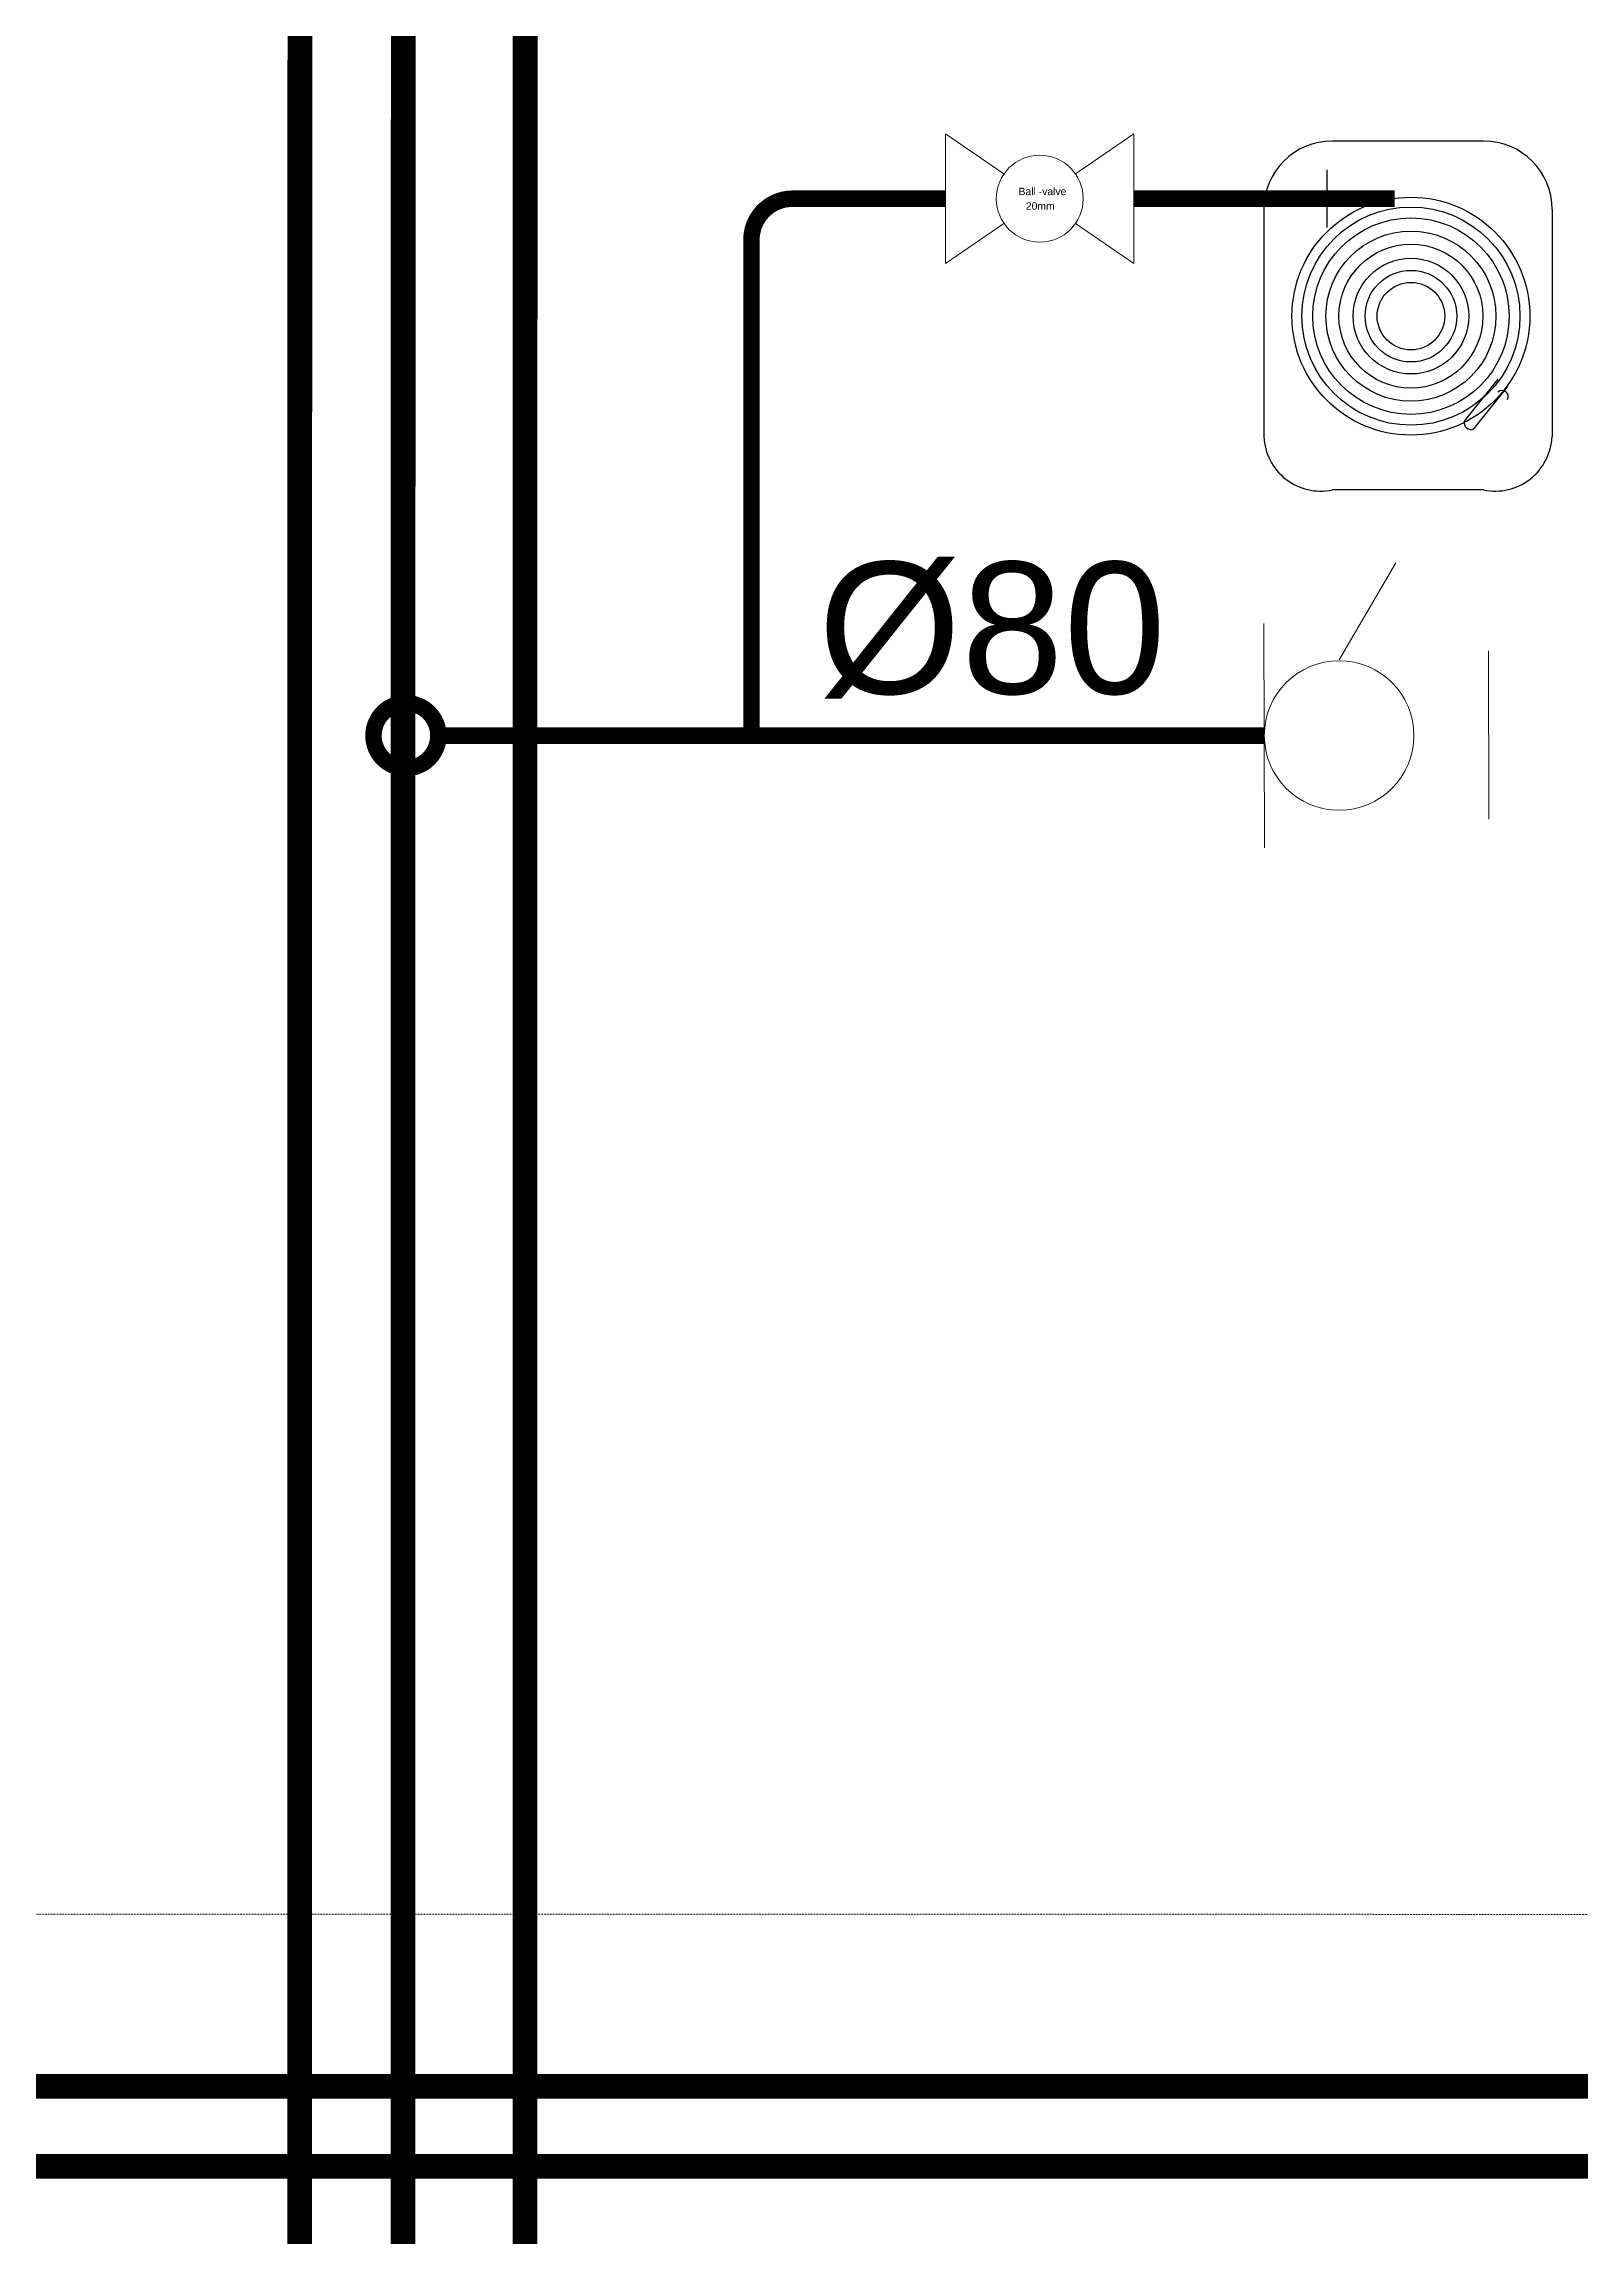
# Model space of a CAD drawing. Header units: millimetres. Extents: x -3573983 to -3087264, y -262072 to -30148.
# Drawn here: x -3176985 to -3167660, y -219826 to -206520 of the extents above; entities that cross this region are included whole.
import ezdxf

# ---------------------------------------------------------------- set-up
doc = ezdxf.new("R2010")
doc.units = ezdxf.units.MM
doc.header["$LTSCALE"] = 2
doc.header["$MEASUREMENT"] = 0
doc.linetypes.add('( Hidden )', pattern=[0.375, 0.25, -0.125])
doc.linetypes.add('CONTINOUS', pattern=[0])
doc.layers.get('0').update_dxf_attribs({"color": 251})
doc.layers.add('DETAILS', color=222, linetype='Continuous')
doc.layers.add('HEAD', color=1, linetype='Continuous')
for name, color, linetype, lineweight in [('MCD-FIRE-SANCTION', 7, 'Continuous', 9), ('TITLE', 7, 'Continuous', 20), ('WALL', 251, 'Continuous', 15)]:
    doc.layers.add(name, color=color, linetype=linetype, lineweight=lineweight)
doc.styles.add('ARIAL', font='arial.ttf')
doc.styles.get("Standard").update_dxf_attribs({"font": 'arial.ttf'})

# ---------------------------------------------------------------- blocks, each defined once
blk = doc.blocks.new('*U14')
for p, q in [((-268.7, 185), (-102.2, 70.4)), ((102.2, 70.4), (268.7, 185)), ((-268.7, -185), (-102.2, -70.4)), ((102.2, -70.4), (268.7, -185))]:
    blk.add_line(p, q)
for points in [[(-268.7, -185), (-268.7, 185)], [(268.7, 185), (268.7, -185)]]:
    blk.add_lwpolyline(points)
blk.add_circle((0, 0), 124)
at = {"char_height": 21.155, "attachment_point": 1}
for s, width, insert in [('{\\fArial|b0|i0|c0|p34;Ball -valve}', 256.949, (-60.4, 31.2)), ('{\\fArial|b0|i0|c0|p34;20mm}', 43.731, (-39.5, -10.3))]:
    blk.add_mtext_dynamic_manual_height_columns(s, width=width, gutter_width=1, heights=[0], dxfattribs=dict(at, insert=insert))
blk = doc.blocks.new('*U19')
at = {"color": 6, "linetype": 'CONTINOUS'}
for p, q in [((5665, 460), (6008, 1048)), ((5208, 681), (5212, -681)), ((6570, 515), (6573, -506))]:
    blk.add_line(p, q, dxfattribs=at)
blk.add_circle((5664, 1), 454, dxfattribs=at)
at = {"layer": 'DETAILS', "linetype": 'CONTINOUS'}
for p, q in [((6542, 3609), (5622, 3609)), ((5207, 3194), (5207, 1815)), ((6957, 3194), (6957, 1815)), ((6542, 1491), (5622, 1491))]:
    blk.add_line(p, q, dxfattribs=at)
at = {"layer": 'DETAILS', "color": 8, "linetype": 'CONTINOUS'}
for p, q in [((6628, 2164), (6423, 1908)), ((6686, 2118), (6480, 1862))]:
    blk.add_line(p, q, dxfattribs=at)
for radius in [722, 662, 596, 516, 437, 351, 278, 205]:
    blk.add_circle((6100, 2546), radius, dxfattribs=at)
at = {"layer": 'DETAILS', "linetype": 'CONTINOUS'}
for centre, radius, start, end in [((5622, 3194), 415, 90, 180), ((6542, 3194), 415, 0, 90), ((5553, 1830), 346, 182.4493, 281.5802), ((6611, 1830), 346, 258.4198, 357.5507)]:
    blk.add_arc(centre, radius, start, end, dxfattribs=at)
at = {"layer": 'DETAILS', "color": 8, "linetype": 'CONTINOUS'}
for centre, radius, start, end in [((6653, 2057), 37.6, 331.7878, 130.7807), ((6464, 1900), 41.6, 168.6465, 293.922)]:
    blk.add_arc(centre, radius, start, end, dxfattribs=at)
at = {"layer": 'HEAD', "linetype": 'CONTINOUS', "ltscale": 3}
blk.add_line((5590, 3434), (5590, 3084), dxfattribs=at)
at = {"layer": 'HEAD', "linetype": 'CONTINOUS', "ltscale": 3, "const_width": 100}
blk.add_lwpolyline([(3275, 3259), (2347, 3259, 0.414214), (2097, 3009), (2097, 0)], format="xyb", dxfattribs=at)
for points in [[(4419, 3259), (6002, 3259)], [(197, 0), (5210, 0)]]:
    blk.add_lwpolyline(points, dxfattribs=at)
blk.add_lwpolyline([(-197, 0, 1), (197, 0, 1)], format="xyb", close=True, dxfattribs=at)
at = {"layer": 'TITLE', "color": 7, "linetype": 'CONTINOUS', "xscale": 2.128235619209459, "yscale": 2.128235619209459, "zscale": 2.128235619209459}
blk.add_blockref('*U14', (3847, 3259), dxfattribs=at)
at = {"layer": 'TITLE', "color": 7, "linetype": 'Continuous', "style": 'ARIAL'}
blk.add_text('Ø80', height=800, dxfattribs=at).set_placement((2501, 254))

msp = doc.modelspace()

# ---------------------------------------------------------------- linework, layer by layer
at = {"layer": 'DETAILS', "color": 5, "linetype": 'CONTINOUS', "const_width": 150}
msp.add_lwpolyline([(-3175418.2, -107285.4), (-3175436.8, -249334.8)], dxfattribs=at)
at = {"layer": 'HEAD', "linetype": 'CONTINOUS', "ltscale": 3, "const_width": 150}
for points in [[(-3174791.5, -107285.4), (-3174807.4, -234093.8)], [(-3140592.9, -218918.1), (-3276451.6, -218911.5)]]:
    msp.add_lwpolyline(points, dxfattribs=at)
at = {"layer": 'HEAD', "color": 151, "linetype": 'CONTINOUS', "ltscale": 5, "const_width": 150}
for points in [[(-3174067.1, -234093.8), (-3174050.8, -107285.4)], [(-3139852.6, -219404.1), (-3275711.3, -219397.5)]]:
    msp.add_lwpolyline(points, dxfattribs=at)
at = {"layer": 'WALL', "color": 8, "linetype": '( Hidden )', "ltscale": 0.01}
msp.add_line((-3200015.3, -217869.3), (-3143529.7, -217875.9), dxfattribs=at)

# ---------------------------------------------------------------- block references
at = {"layer": 'MCD-FIRE-SANCTION', "linetype": 'Continuous'}
msp.add_blockref('*U19', (-3174787.3, -210719.1), dxfattribs=at)

doc.saveas('drawing.dxf')
